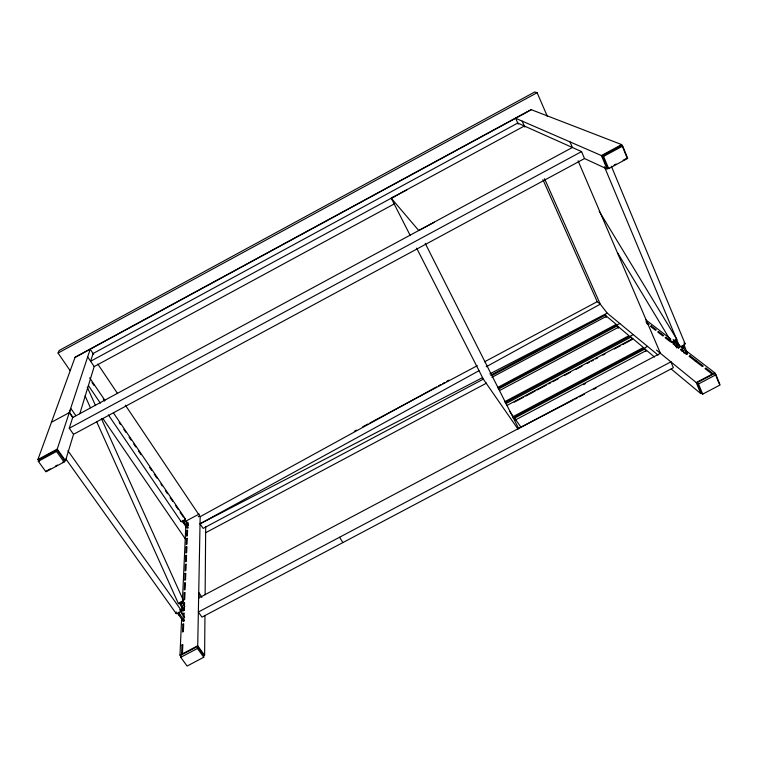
<?xml version="1.0" encoding="UTF-8"?>
<svg xmlns="http://www.w3.org/2000/svg" width="758" height="758" viewBox="0 0 758 758"><rect width="100%" height="100%" fill="white"/><g stroke="black" fill="none" stroke-linecap="round" stroke-linejoin="round"><path stroke-width="1.14" d="M203.75 657.271L203.769 655.263L197.497 646.479L180.83 655.282L180.745 657.3L187.103 666.055L203.75 657.271L197.459 648.469L197.497 646.479M204.954 615.449L204.613 655.414L197.724 645.759L200.169 516.662L125.364 405.17M205.124 594.84L205.702 526.422M198.899 597.901L198.994 592.661L201.893 597.361M183.18 616.652L183.313 613.43L184.147 612.985L183.834 620.499L182.991 620.944M183.673 605.064L183.768 602.989L184.582 602.553L184.279 609.82L183.455 610.256M187.122 524.83L187.217 522.632L187.927 522.253L187.7 527.739L186.98 528.127M181.247 656.873L179.978 655.13L181.626 618.67M181.835 613.961L182.157 606.912M182.318 603.377L185.824 525.749M62.469 462.323L65.51 460.684L73.535 434.325L584.522 158.555L607.006 168.939L609.025 167.859M79.789 413.811L94.181 366.578L394.169 203.959M64.079 462.039L64.553 460.476L57.021 449.939L38.866 459.736L38.298 461.3L45.935 471.808L64.079 462.039L56.518 451.474L57.021 449.939M73.535 434.325L69.272 428.251L72.683 417.535L572.385 147.488L569.988 141.888M39.189 461.3L37.9 459.519L57.229 449.096L90.202 349.23L93.708 354.469M51.449 422.272L69.565 412.475L70.873 408.505L75.866 415.687M37.9 459.519L75.118 357.189L531.121 109.616L621.674 144.607L626.743 157.048M70.096 370.615L58.072 353.057L59.124 350.509L534.807 91.945L537.119 92.703L547.409 116.505M617.742 253.087L671.588 342.171L676.828 339.3L599.199 211.255M96.692 421.761L178.386 603.576L183.588 600.905L101.354 418.511M183.531 600.98L181.806 601.985M676.562 339.537L675.056 340.437M675.274 340.806C681.035 337.244 667.324 344.776 673.919 341.545M200.169 516.662L436.456 386.968M438.531 385.831L440.606 384.694M442.681 383.557L444.747 382.42M446.822 381.283L448.897 380.146M518.121 429.284L483.32 379.133L203.135 528.411L200.036 523.816L478.952 370.747M486.21 366.768L600.27 304.166L607.205 313.12L658.058 355.076M58.072 353.057L537.119 92.703M75.014 357.473L531.377 109.711M524.346 126.008L90.6 361.263L93.073 353.522L517.752 123.061L581.557 151.591L584.522 158.555M69.272 428.251L581.557 151.591M518.226 124.123L515.62 118.267L601.407 155.542L621.674 144.607M602.278 155.816L621.304 145.555L622.697 146.095L627.709 158.384L608.702 168.627L607.366 168.011L602.278 155.816L603.595 156.394L608.702 168.627M38.298 461.3L56.518 451.474M603.595 156.394L622.697 146.095M181.986 602.364C187.776 599.019 174.245 605.955 180.641 603.046M46.276 471.05L50.322 468.87M55.381 466.142L57.409 465.052M614.065 165.14L616.074 164.06M623.133 160.251L627.169 158.081M199.221 514.019L186.042 521.049L184.715 519.097M354.337 431.264L356.421 430.146M362.665 426.82L367.876 424.035M369.951 422.926L477.303 365.659M484.608 361.765L597.219 301.684L600.27 304.166L544.576 178.755M182.261 520.746L183.275 522.707L184.241 522.196L188.164 527.966M198.198 516.766L198.918 516.388M490.606 375.248L607.205 313.12L489.886 373.827M492.008 375.494L605.235 315.167L616.245 324.358L497.618 387.49M491.895 377.323L606.533 316.257M406.894 189.87L391.242 198.198L410.239 235.53M434.372 222.227L418.748 230.517L391.242 198.198L394.378 196.578M205.418 532.846L486.532 383.131M498.177 388.229L619.798 323.514M498.442 389.081L617.258 325.864L628.979 335.661L504.525 401.797M499.465 390.578L618.755 327.115M505.273 402.564L633.224 334.581M505.719 403.682L630.997 337.12L643.409 347.496L513.308 416.521L509.945 411.746M506.95 405.454L632.788 338.618M514.218 402.185L523.607 397.201M525.692 396.093L535.072 391.109M537.166 390L546.546 385.017M548.631 383.908L550.725 382.799M552.809 381.691L558.021 378.924M564.284 375.598L570.537 372.273M575.748 369.506L582.011 366.18M587.223 363.404L589.307 362.296M591.401 361.187L593.486 360.088M595.57 358.979L597.655 357.871M602.875 355.095L604.96 353.986M614.34 349.002L620.603 345.676M622.688 344.568L632.077 339.584L630.997 337.12M512.995 417.791L647.55 346.406M515.8 420.557L514.568 418.113L644.897 348.974L654.514 357.018M515.753 419.799L646.593 350.395M583.499 384.647L585.583 383.548M183.408 611.014L180.385 604.638L181.484 604.05L180.802 601.861M673.151 339.499L675.226 342.313L676.382 341.706L679.689 347.353M673.72 343.26L672.867 343.715L678.429 348.017L679.291 347.562M198.624 598.053L660.417 353.304L578.089 160.81M177.628 612.871L178.651 614.852L179.779 614.255L184.554 620.963M686.426 354.356L683.536 347.401L684.701 346.785L683.602 344.786M695.077 360.912L695.967 360.438M179.978 655.13L197.724 645.759M656.494 350.092L696.223 382.553L714.747 372.775L719.304 383.946M696.99 382.762L714.396 373.571L715.94 374.765L720.1 384.96L702.723 394.122L701.216 392.881L696.99 382.762L698.488 383.984L702.723 394.122M180.745 657.3L197.459 648.469M698.488 383.984L715.94 374.765M673.701 341.176L671.588 342.171M573.001 400.129L518.605 428.469L425.229 243.365M575.085 399.04L577.179 397.95M579.273 396.86L584.503 394.132M593.921 389.233L596.015 388.143M200.036 523.816L482.552 377.626M179.817 602.98L178.386 603.576M645.56 319.677L670.802 339.053M676.411 343.355L682.958 348.377M685.763 350.528L714.747 372.775M645.882 321.78L649.142 324.301L648.336 324.727L646.707 323.467M683.365 350.708L681.717 349.438L680.845 349.893L686.606 354.356L687.487 353.891L685.838 352.612M671.181 368.975L700.866 393.667L696.223 382.553M674.999 339.83L676.382 341.706M57.229 449.096L65.51 460.684M178.651 614.852L183.436 621.56M65.889 458.997L176.008 613.298M67.917 450.745L180.925 609.887M179.949 610.683L184.696 617.363M514.568 418.113L521.059 427.341M69.565 412.475L72.976 417.374M69.262 412.636L72.683 417.535M102.823 418.416L185.653 539.374M183.275 522.707L186.553 527.521M88.43 385.614L100.416 403.209M108.413 414.948L181.02 521.523M89.662 377.854L104.926 400.347M113.548 413.063L185.208 518.699M92.031 382.553L94.02 385.471M103.287 399.134L104.613 401.077M119.177 422.538L120.503 424.489M123.81 429.369L125.8 432.287M129.106 437.167L131.087 440.095M133.74 443.999L135.729 446.926M138.373 450.821L141.026 454.724M149.629 467.402L151.619 470.33M154.262 474.233L156.915 478.137M160.886 483.983L162.212 485.935M165.519 490.814L167.499 493.742M170.152 497.636L172.796 501.54M175.449 505.444L178.092 509.348M180.082 512.266L183.389 517.145M186.657 521.959L188.515 524.688M184.365 519.6L188.268 525.341M87.663 356.904L94.181 366.578M97.801 364.086L117.49 393.43M182.185 601.757L184.8 606.637M339.593 537.242L342.872 542.586M680.788 349.239L681.897 351.125M675.226 342.313L678.543 347.96M676.847 347.969L673.237 341.403M682.427 345.411L683.536 347.401M183.218 520.234L184.241 522.196M178.755 612.275L179.779 614.255M416.663 248.16L483.32 379.133M181.484 604.05L184.507 610.436M87.246 387.205L95.517 405.558M85.095 395.932L90.41 407.766M542.927 179.655L597.219 301.684M522.177 121.119L524.82 127.088M605.235 315.167L606.267 317.507M617.258 325.864L618.32 328.261M644.897 348.974L645.996 351.504M681.205 346.292L684.095 353.219M601.407 155.542L607.006 168.939M604.429 166.769L679.32 345.8M611.346 166.22L685.043 343.592M684.701 346.785L687.601 353.74M179.693 602.439L180.385 604.638M184.677 518.472A2.53 0.966 -34.5 0 1 183.881 520.755A2.53 0.966 -34.5 0 1 180.963 521.258M179.798 609.546A3.004 1.308 -37 0 1 180.612 611.242A3.004 1.308 -37 0 1 177.135 613.658A3.004 1.308 -37 0 1 176.33 611.952M683.839 343.023A3.07 1.364 -20.9 0 1 684.701 344.663A3.07 1.364 -20.9 0 1 680.959 346.368A3.07 1.364 -20.9 0 1 679.452 345.013M181.958 645.02L181.607 653.32L182.488 652.846L182.839 644.556L181.958 645.02M182.858 624.222L182.517 632.011L183.379 631.556L183.701 623.777L182.858 624.222M184.194 592.898L183.9 599.929L184.715 599.493L184.999 592.462L184.194 592.898M184.62 583.12L184.327 589.932L185.123 589.506L185.407 582.703L184.62 583.12M185.028 573.654L184.744 580.249L185.53 579.832L185.805 573.247L185.028 573.654M185.416 564.492L185.142 570.878L185.918 570.461L186.184 564.085L185.416 564.492M185.795 555.605L185.53 561.801L186.297 561.394L186.553 555.207L185.795 555.605M186.165 546.992L185.909 552.989L186.667 552.591L186.913 546.594L186.165 546.992M186.525 538.625L186.279 544.452L187.018 544.055L187.264 538.237L186.525 538.625M186.875 530.515L186.629 536.171L187.359 535.773L187.596 530.126L186.875 530.515M651.264 325.94L650.459 326.366L655.49 330.261L656.305 329.825L651.264 325.94M658.503 331.521L657.679 331.957L662.88 335.984L663.714 335.548L658.503 331.521M665.979 337.291L665.145 337.736L670.517 341.905L671.37 341.451L665.979 337.291M670.887 361.85L198.359 612.009L201.969 617.145L673.379 367.715L670.887 361.85M689.998 355.824L689.117 356.298L702.363 366.55L703.272 366.076L689.998 355.824M705.963 368.142L705.044 368.625L711.411 373.561L712.34 373.069L705.963 368.142"/></g></svg>
